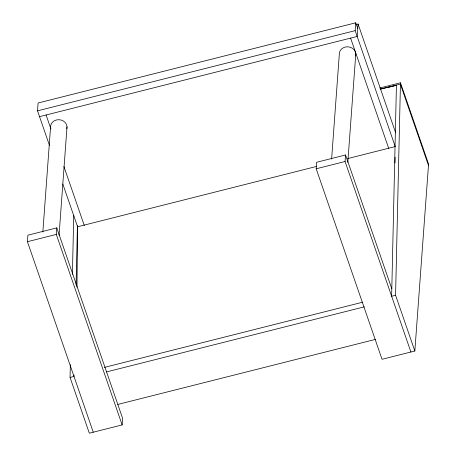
<?xml version="1.0" encoding="UTF-8"?>
<svg xmlns="http://www.w3.org/2000/svg" width="456" height="456" viewBox="0 0 456 456"><rect width="100%" height="100%" fill="white"/><g stroke="black" fill="none" stroke-linecap="round" stroke-linejoin="round"><path stroke-width="0.68" d="M76.978 287.166L77.594 226.774L316.515 166.451M395.067 162.917L395.124 157.234M93.269 432.208L27.428 241.703L27.907 235.171L56.783 227.88L122.624 418.38L122.145 424.912L89.33 433.2L70.059 377.443L70.349 364.646M72.401 274.347L73.747 215.329M74.032 375.026L73.997 376.451L70.059 377.443M76.084 284.726L77.423 225.714M396.435 85.078L391.636 296.252L395.574 295.254L400.471 82.775L379.78 88.002M49.539 145.606L37.523 110.842L38.099 102.999L355.737 22.8L357.749 28.608M42.853 231.99L50.559 127.059M122.145 424.912L56.305 234.412L56.783 227.88M59.052 235.302L67.015 126.825M400.471 82.775L428.572 164.086L414.846 351.012L382.031 359.299L316.19 168.794L316.669 162.262L345.545 154.972L391.807 288.813M331.615 159.081L339.321 54.15A8.242 7.245 4.2 0 1 348.338 46.837A8.242 7.245 4.2 0 1 355.577 55.797M410.907 352.009L345.067 161.504L345.545 154.972M395.107 146.211L355.161 30.643L355.737 22.8M347.814 162.393L355.783 53.916M356.113 24.533L358.08 24.031L357.168 36.451L39.529 116.65M37.523 110.842L355.161 30.643M380.372 89.131L400.374 84.081L428.475 165.397M387.583 87.478L391.693 86.441M393.066 86.093L395.802 85.403M347.586 158.602L395.232 146.575M27.428 241.703L56.305 234.412M316.19 168.794L345.067 161.504M104.395 367.411L362.651 302.208M106.567 371.914L364.384 306.82M117.808 404.438L375.624 339.344M380.566 89.08L396.486 85.226M358.08 24.031L395.694 132.85M350.607 38.11L388.774 148.542M395.574 295.254L414.846 351.012M46.096 114.992L50.912 128.934M63.897 166.503L84.303 225.538M62.803 183.99L77.702 227.088M50.73 128.318A8.242 7.245 4.2 0 1 58.858 119.7A8.242 7.245 4.2 0 1 66.81 128.706"/></g></svg>
